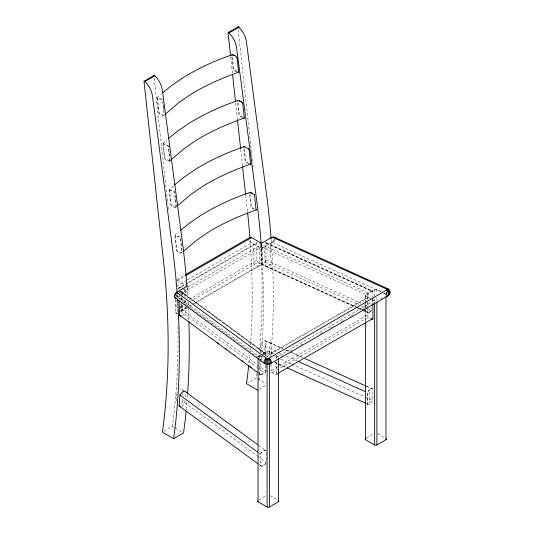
<?xml version="1.0" encoding="UTF-8"?>
<svg xmlns="http://www.w3.org/2000/svg" width="534" height="534" viewBox="0 0 534 534"><rect width="100%" height="100%" fill="white"/><g stroke="black" fill="none" stroke-linecap="round" stroke-linejoin="round"><path stroke-width="0.4" stroke-dasharray="2.67 2" d="M261.76 264.05L261.7 264.564L261.787 244.966L261.76 247.055M185.038 400.22L184.871 402.689A5.046 2.657 -56 0 1 181.366 406.16M185.258 396.922L185.538 392.81M263.723 354.956L264.47 346.259A5.053 2.737 -57.1 0 1 270.177 342.955L269.229 353.982A5.046 2.657 -56 0 1 266.246 357.199M163.845 431.399L172.335 426.499L174.111 411.767A760.696 439.195 60 0 0 177.915 325.546M256.981 373.059L256.387 377.972L247.896 382.871M258.977 380.255L259.397 376.951A776.57 448.353 60 0 0 260.839 362.533M274.256 239.205L272.887 242.75L270.958 243.05L261.446 248.537L251.541 242.816A3.204 1.849 60 0 1 249.578 240.38M177.201 297.658L177.789 296.837L187.294 291.35L187.294 287.612M164.432 114.83C163.684 115.845 159.472 114.022 159.019 112.36L157.51 97.889L162.276 99.564M170.82 160.107C169.598 162.643 165.139 160.253 164.425 158.438L162.883 144.267L163.284 143.553M170.099 160.741L168.484 145.882L163.297 143.546M169.512 189.784L171.02 204.255C171.421 205.87 176.16 208.167 176.434 206.558M157.29 98.069L158.725 112.661C159.125 114.183 163.858 116.619 164.125 114.943L162.583 100.772C160.634 96.354 152.177 100.425 161.135 94.224M169.719 161.141L168.243 146.363L167.669 145.628L163.21 143.766M173.129 186.119L169.178 190.217L170.72 204.555C171.434 206.371 175.9 208.767 177.114 206.231M176.013 207.259L174.471 192.293L169.285 189.964M175.018 235.754L176.454 250.346C176.854 251.868 181.593 254.304 181.854 252.629L180.312 238.464C178.363 234.039 169.905 238.111 178.863 231.91M273.408 241.041L270.958 243.05M162.99 143.846L166.835 140.001M386.543 295.536L386.229 295.776L386.229 292.038M265.425 246.241L265.138 246.454A1.589 0.995 -64.4 0 0 264.397 248.257L265.531 265.765A1.622 0.988 -63.1 0 0 266.746 266.446L270.164 264.47A1.595 0.975 -63.1 0 0 271.232 262.468L270.097 244.966A1.629 1.015 -64.3 0 0 268.849 244.272M371.938 291.103L368.967 293.286L262.034 244.699A1.602 0.808 -65.6 0 0 261.039 246.728L261.039 263.723A1.602 0.808 -65.6 0 0 262.034 264.303L265.004 262.127A1.602 0.808 -65.6 0 0 265.992 260.091L265.992 243.097A1.602 0.808 -65.6 0 0 265.004 242.516L371.938 291.103A1.602 0.808 -65.6 0 1 372.932 291.684L372.932 297.351M364.422 310.821L368.967 312.891L371.938 310.715L368.146 308.986M169.592 189.663L174.418 191.539M177.228 279.409L185.151 274.836M176.807 280.15A3.204 1.849 60 0 1 177.388 280.397L184.59 276.245M186.753 280.223L177.388 285.63L187.294 291.35M187.467 279.809L251.541 242.816M177.815 288.447L187.2 283.027M187.921 282.613L257.201 242.616M177.482 289.181L258.002 242.696M184.898 288.821L180.572 291.317A1.602 0.921 60 0 1 181.7 293.279L262.528 246.615A1.602 0.921 60 0 0 261.4 244.652L258.683 243.083M188.228 286.898L261.4 244.652M180.372 304.507L186.146 301.169M189.029 299.507L256.867 260.338L256.867 243.344A1.602 0.921 60 0 1 257.708 242.569M180.058 307.297L183.669 305.214M184.39 304.801L188.722 302.297M189.443 301.884L258.002 262.301L261.4 264.263A1.602 0.921 60 0 0 262.528 263.609L262.528 246.615M180.572 310.928L187.788 306.763M188.195 306.523L262.528 263.609M181.373 311.008L191.472 305.174M194.363 303.506L262.201 264.343M181.613 315.594L184.35 314.012A1.622 0.988 -63.1 0 0 185.431 312.003L185.211 307.03M260.138 355.497L258.049 356.705A1.602 0.921 0 0 0 257.635 357.119M262.922 353.888L267.107 351.479A1.602 0.921 0 0 1 269.37 351.479L273.555 353.895M365.59 322.042L365.59 294.614L374.648 289.388A1.602 0.921 0 0 1 376.911 289.388L381.089 291.798M271.399 353.027L367.619 297.478M271.065 355.384L271.065 353.762L368.42 297.558A1.602 0.921 60 0 0 367.292 298.212M276.725 358.648L276.725 357.032L372.952 301.476A1.602 0.921 60 0 0 372.111 299.728M281.251 356.378L282.68 355.557M290.536 351.018L291.964 350.197M300.535 345.251L302.678 344.009M320.527 333.703L323.384 332.055M330.526 327.929L332.669 326.695M341.239 321.748L344.096 320.1M350.518 316.388L353.374 314.74M361.945 309.793L364.802 308.145M371.23 304.433L374.087 302.785M380.515 299.073L384.8 296.597M371.791 310.641L368.373 312.617A1.609 0.928 -60 0 1 367.225 311.969M277.747 373.433L275.597 374.681L272.2 372.719A1.602 0.921 60 0 1 271.065 370.756L278.968 366.197M279.683 365.783L367.292 315.2L367.232 294.975A1.609 0.928 -60 0 1 368.373 293.012M272.2 372.719L368.42 317.163L371.818 319.125M276.398 374.755L277.834 373.927M259.117 389.346L266.192 385.261M258.743 500.091L266.406 495.665M366.291 438L373.954 433.575M179.13 292.372L180.646 291.684A1.602 1.028 -53.7 0 1 181.9 292.418L266.059 354.162L266.059 356.592M261.78 354.796L264.797 353.428A1.602 1.028 -53.7 0 1 266.059 354.162M259.764 361.872L259.764 374.014A1.602 1.028 -53.7 0 0 261.026 374.748L264.797 373.032A1.602 1.028 -53.7 0 0 266.059 371.157L266.059 365.49M183.316 293.647L183.616 293.52A1.589 0.995 -64.4 0 1 184.544 294.361L184.677 296.624M272.887 242.75L380.922 291.731M237.216 71.503L234.333 70.281L233.758 69.547L232.263 55.983M236.675 71.696L233.785 70.475L233.204 69.74L231.629 55.382M242.917 117.273L240.033 116.058L239.459 115.324L237.964 101.754M242.376 117.467L239.486 116.252L238.905 115.518L237.33 101.16M249.211 163.391L246.334 162.176L245.753 161.442L244.265 147.871M248.67 163.591L245.787 162.369L245.206 161.635L243.631 147.277M169.672 160.888L165.34 159.059L164.759 158.324L163.184 143.813M254.224 208.881L251.487 207.232L250.079 194.456M254.404 209.381L251.514 208.16L250.933 207.426L249.358 193.068M180.011 237.25L175.245 235.567L176.747 250.052C177.074 251.668 182.121 253.884 182.167 252.348L180.626 238.171L180.158 237.343M265.258 340.659L282.7 348.502M285.73 349.863L288.767 351.232M291.798 352.594L303.178 357.713M366.13 386.029L372.198 388.752M260.645 352.714L260.645 344.543A5.006 2.51 -65.8 0 1 265.565 340.899L283.013 348.742M286.044 350.11L289.081 351.472M289.835 351.813L302.731 357.613M366.437 386.269L372.505 388.999L372.505 400.433A5.006 2.51 -65.8 0 1 367.592 404.078L367.592 392.644A5.006 2.51 -65.8 0 1 372.505 388.999M260.645 344.543L277.333 352.046M278.094 352.387L283.4 354.776M286.438 356.145L297.812 361.258M265.565 340.899L265.565 352.333L271.632 355.063M274.67 356.432L277.7 357.793M280.737 359.155L291.357 363.934M292.111 364.275L364.168 396.682M364.922 397.022L372.505 400.433M262.167 356.665L260.645 355.984A5.006 2.51 -65.8 0 0 261.733 356.378M275.057 362.466L277.333 363.487M278.094 363.828L285.677 367.238M260.959 356.225L262.481 356.906M274.616 362.366L277.647 363.727M278.408 364.068L285.99 367.479M366.384 403.637L367.899 404.318M383.953 293.106L386.543 294.381A3.244 2.296 -45 0 0 387.27 294.047M265.705 242.389L372.639 290.977M265.992 243.097L372.932 291.684A1.609 0.928 -60 0 0 371.791 291.037M261.039 246.728L367.979 295.315L367.979 299.36M265.992 260.091L360.797 303.165M363.828 304.54L367.619 306.269M370.656 307.644L372.171 308.332M265.004 262.127L359.048 304.854M362.079 306.229L365.116 307.611M261.039 263.723L355.844 306.796M356.605 307.143L361.912 309.553M362.673 309.9L367.979 312.31A1.602 0.808 -65.6 0 0 368.967 312.891M262.034 264.303L357.593 307.724M358.354 308.065L363.661 310.481M261.333 264.437L355.377 307.163M358.407 308.545L361.445 309.92M362.206 310.267L368.273 313.024M383.879 293.406L385.969 294.614A1.602 0.921 0 0 1 386.222 295.729M371.163 299.14L365.59 295.923A1.602 0.921 0 0 1 365.59 294.614M371.864 299.541L374.648 301.149A1.602 0.921 0 0 0 375.782 301.423M177.388 280.397L187.294 286.117M276.332 355.497L278.428 356.705A1.602 0.921 0 0 1 278.841 357.119M259.444 358.815L262.922 360.824M377.611 433.575L385.274 438M257.788 378.78L266.206 383.639M172.335 426.499L174.438 427.714M175.139 428.114L182.147 432.166M270.064 495.665L277.727 500.091M181.533 291.664L265.685 353.408M180.646 291.684L264.797 353.428M175.613 295.282L259.764 357.019L259.764 361.064M182.141 301.663L191.492 308.518M192.16 309.012L262.942 360.937M181.9 304.56L181.9 309.413L256.707 364.295M257.375 364.782L266.059 371.157M180.646 311.295L256.781 367.152M257.455 367.646L264.797 373.032M259.023 373.279L261.026 374.748M175.613 299.327L175.613 312.27L177.615 313.745M175.98 313.031L177.315 314.012M258.796 373.787L260.131 374.768M182.501 389.52L183.843 390.501M258.69 445.409L266.339 451.023A5.006 3.211 -53.7 0 0 260.445 454.174L260.445 465.615A5.006 3.211 -53.7 0 0 266.339 463.412M259.103 453.192L260.445 454.174M182.902 398.798L182.902 401.248L256.68 455.375M257.348 455.862L266.065 462.264M258.836 464.426L260.846 465.902M174.431 191.546L174.892 192.367M238.191 29.504L251.594 152.857M251.688 153.685L252.228 158.658M252.315 159.486L252.495 161.141M252.942 165.28L253.123 166.935M230.621 56.724L232.417 73.265M235.654 103.042L237.363 118.755M240.687 149.36L242.489 165.9M245.633 194.85L246.528 203.12A764.341 441.291 60 0 1 247.522 211.918M175.239 195.524L175.579 198.675M175.666 199.462L176.434 206.545M163.324 104.417L163.578 106.78M163.664 107.568L164.178 112.294M154.139 78.031L167.809 203.875M168.17 207.185L168.444 209.668M178.93 299.16L178.843 297.652A1.629 1.015 -64.4 0 1 179.604 295.836M184.911 300.395L185.064 303.712M386.81 292.712L386.81 294.207M386.743 292.265L386.743 294.655M386.543 292.138L386.543 294.381M376.911 289.388L376.911 294.374M376.911 297.698L376.911 301.022M374.648 289.388L374.648 297.698M374.648 298.526L374.648 302.685M372.932 298.159L372.952 303.098M367.979 302.598L367.979 307.457M367.979 308.265L367.979 312.31M365.123 295.269L365.123 301.089M365.123 301.917L365.123 307.738M365.123 308.565L365.123 321.862M276.725 361.885L276.725 374.027A1.602 0.921 60 0 1 275.597 374.681M272.373 242.136L272.373 242.71M271.065 364.281L271.065 370.756M269.37 351.479L269.37 356.465M267.107 351.479L267.107 357.293M265.465 356.158L265.465 353.728A1.609 0.928 -60 0 0 264.323 353.081M265.465 365.056L265.465 370.723A1.609 0.928 -60 0 1 264.323 372.685L260.906 374.661A1.609 0.928 -60 0 1 259.764 374.014M261.446 244.058L261.446 248.537M185.044 297.017L185.044 291.35A1.602 0.921 60 0 0 183.91 289.395M185.044 300.255L185.044 303.492M185.044 306.73L185.044 308.345A1.602 0.921 60 0 1 183.91 308.999L180.512 307.037A1.602 0.921 60 0 1 180.218 306.823M182.902 392.263L182.902 389.813A5.006 3.211 -53.7 0 0 179.758 389.606M182.902 393.077L182.902 395.527M182.468 295.269C183.903 293.046 179.851 288.941 180.959 294.06M182.468 298.499L182.468 301.737M182.468 304.974L182.394 310.167L180.959 311.062L180.959 303.773M181.9 292.418L181.9 294.04M181.9 298.085L181.9 301.323M181.7 297.325L181.7 301.37M181.7 304.607L181.7 310.274A1.602 0.921 60 0 1 180.866 311.055M180.959 297.298L180.959 302.965M179.384 289.702L179.384 292.939M179.384 293.747L179.384 299.414M177.789 295.342L177.789 296.837M176.614 400.84L176.614 392.67A5.006 3.211 -53.7 0 1 177.014 392.016M176.04 299.721L176.04 307.003A1.602 0.921 60 0 0 176.881 308.752M179.384 288.086A1.602 0.921 60 0 1 180.512 287.432M254.665 244.619A1.602 0.921 60 0 0 253.53 245.273L253.53 262.267A1.602 0.921 60 0 0 254.665 264.23L258.055 266.192A1.602 0.921 60 0 0 259.19 265.538L259.19 248.544A1.602 0.921 60 0 0 258.055 246.581M260.452 454.174A5.053 2.917 -60 0 1 266.146 450.89L266.146 462.317A5.053 2.917 -60 0 1 260.452 465.608M259.764 357.019A1.602 1.028 -53.7 0 1 260.392 355.604M367.979 295.315A1.602 0.808 -65.6 0 1 368.967 293.286M259.918 356.278A1.615 0.934 -60 0 1 260.338 355.557M187.067 287.579A776.57 448.353 60 0 1 187.814 298.72M188.015 302.05A776.57 448.353 60 0 1 188.195 305.381M188.362 308.699A776.57 448.353 60 0 1 188.836 320.267M187.534 394.793A776.57 448.353 60 0 1 187.234 398.865M186.973 402.109A776.57 448.353 60 0 1 186.246 410.172M177.215 294.094A776.57 448.353 60 0 1 177.502 298.079M176.721 294.828A760.696 439.195 60 0 1 176.861 297.278M177.448 309.46A760.696 439.195 60 0 1 177.568 312.69M182.902 401.248A5.006 3.211 -53.7 0 1 180.365 403.991M274.95 239.372A3.184 1.315 -71.3 0 1 273.395 242.83M387.377 293.133A3.237 1.882 -59.7 0 1 386.229 294.141M175.432 283.187A3.204 1.849 60 0 1 175.205 282.426M265.565 352.333A5.006 2.51 -65.8 0 1 264.043 354.903M258.002 262.301A1.602 0.921 60 0 1 256.867 260.338M271.065 353.762A1.602 0.921 60 0 1 272.2 353.108M276.398 355.918A1.602 0.921 60 0 1 276.725 357.032M368.42 317.163A1.602 0.921 60 0 1 367.292 315.2M181.9 309.413A1.602 1.028 -53.7 0 1 180.966 311.102M176.867 313.011A1.602 1.028 -53.7 0 1 175.613 312.27M271.118 239.045A776.57 448.353 60 0 1 270.745 356.812M261.153 243.965A776.57 448.353 60 0 1 261.627 352.794M261.38 356.051A776.57 448.353 60 0 1 260.912 361.725M250.059 239.893A764.341 441.291 60 0 1 250.366 346.753M250.306 347.561A764.341 441.291 60 0 1 249.985 351.552M249.645 355.537A764.341 441.291 60 0 1 248.811 364.235M260.679 244.665A760.696 439.195 60 0 1 259.364 351.485M259.063 354.629A760.696 439.195 60 0 1 258.83 356.986M369.575 404.191L369.575 389.586A5.046 2.917 -60 0 0 367.272 392.497L367.272 403.938A5.046 2.917 -60 0 0 369.575 404.191"/><path stroke-width="0.8" d="M153.865 75.548L154.159 75.241L154.853 75.808A15.613 9.011 60 0 1 162.349 90.193L183.502 250.633L185.251 266.693A776.57 448.353 60 0 1 187.007 286.778M237.917 27.02L238.211 26.713L238.905 27.281A15.613 9.011 60 0 1 246.401 41.665L267.554 202.106L269.303 218.166A776.57 448.353 60 0 1 271.058 238.251M185.598 391.983L185.605 391.789A5.046 2.73 -57.1 0 0 179.898 395.08L179.17 405.98M177.101 292.498A776.57 448.353 60 0 0 175.346 272.413L173.597 256.347L152.444 95.906A15.613 9.011 60 0 0 144.948 81.522L143.98 81.075L162.476 251.647A764.341 441.291 60 0 1 162.429 432.213L173.65 438.694L175.346 425.478A776.57 448.353 60 0 0 177.555 298.873M249.351 238.264A3.204 1.849 60 0 1 251.541 237.59L261.446 243.31L270.958 237.817L273.375 237.637L386.229 288.907L386.743 290.029L269.109 358.16L267.694 358.501L266.279 358.16L177.268 292.725L177.789 291.611L187.294 286.117M231.629 55.216C232.731 54.208 236.148 56.03 237.003 57.478M237.33 100.986C238.431 99.985 241.849 101.807 242.703 103.249M244.252 117.934L242.71 103.262M243.624 147.11L244.091 146.817L248.423 148.646M250.579 163.918L250.126 164.205M272.887 237.523L273.308 236.969L274.009 237.363M244.245 117.941L243.824 118.081M177.789 291.611C175.626 292.292 172.702 296.564 175.713 297.845M165.119 114.336L178.71 102.655L189.744 95.065C205.109 85.413 221.837 78.151 238.912 72.13M171.367 159.593L184.41 148.432L195.444 140.836C210.81 131.184 227.537 123.928 244.619 117.907M177.668 205.71L190.711 194.55L201.739 186.96C217.104 177.301 233.832 170.046 250.913 164.025M183.396 251.501L196.439 240.34L207.472 232.751C222.838 223.099 239.566 215.843 256.647 209.815M162.963 92.629L171.267 85.827L182.968 77.784C198.448 68.158 215.135 60.542 232.383 54.708M168.664 138.406L176.968 131.604L188.676 123.561C203.935 114.069 220.368 106.52 237.376 100.732M174.351 185.058L183.269 177.722L194.97 169.678C210.443 160.053 227.13 152.437 244.385 146.603L244.645 146.623M180.692 230.314L188.996 223.512L200.704 215.469C216.177 205.844 232.864 198.227 250.112 192.394M175.339 293.613L177.268 292.725M256.113 210.009L254.444 194.656M177.201 292.425L176.367 292.519L177.468 291.851M144.434 81.068L154.339 75.347M230.534 55.896L228.018 32.601L238.391 26.82M144.948 81.522L154.853 75.808M228.485 32.541L228.999 32.995L238.905 27.281M185.872 274.423L249.939 237.43M185.311 275.831L251.541 237.59M270.604 363.607L387.931 295.869M278.161 373.193L372.952 318.471L372.952 303.906M173.65 438.694L183.556 432.974L185.251 419.764A776.57 448.353 60 0 0 186.172 410.973M257.635 500.905A1.602 0.921 0 0 0 258.049 501.8L267.107 507.026A1.602 0.921 0 0 0 269.37 507.026L278.428 501.8L278.428 358.841M365.59 322.516L365.59 439.709L374.648 444.942A1.602 0.921 0 0 0 376.911 444.942L385.969 439.709A1.602 0.921 0 0 0 386.382 438.821M270.958 237.817L273.408 236.996M176.367 292.519L177.268 292.125M238.264 72.344L238.585 71.856L237.003 57.485M232.644 54.728L234.806 55.643M239.065 100.813L241.949 102.027M250.373 192.414L252.535 193.328M305.007 358.634L365.683 385.928M298.573 361.598L365.316 391.616M287.192 367.919L365.316 403.057M387.851 288.747L274.529 237.263A3.251 1.342 -71.3 0 0 273.375 237.637M257.702 390.167L246.481 383.686A764.341 441.291 60 0 0 248.65 365.803M248.437 148.652L249.038 149.553M175.499 298.132L264.677 363.561A3.237 1.862 -60.3 0 0 265.692 363.641M217.612 342.901L218.947 343.876M225.628 348.775L226.963 349.757M233.638 354.656L234.973 355.637M241.655 360.537L242.99 361.518M249.672 366.417L251.007 367.399M179.618 315.214L257.762 372.545M185.585 391.782L257.348 444.428M179.965 395.127L257.768 452.205M179.297 406.074L257.768 463.646M254.438 194.65L249.825 192.607L249.358 193.068M249.044 149.567L250.579 163.738M232.51 74.093L235.474 101.387M237.45 119.583L240.6 148.532M242.576 166.728L245.54 194.022M179.023 300.669L179.731 315.294A1.595 0.975 -63.1 0 0 180.632 316.115M385.969 296.75L385.969 439.709M376.911 301.984L376.911 444.942M374.648 302.811L374.648 444.942M272.373 237.089L272.373 237.483M269.37 364.075L269.37 507.026M267.694 358.501L267.694 364.308M267.107 364.075L267.107 507.026M258.049 358.014L258.049 501.8M180.352 406.394A5.046 2.657 -56 0 1 179.184 405.96M188.889 321.915A776.57 448.353 60 0 1 187.594 393.972M386.229 290.543A3.204 1.969 56.6 0 1 388.558 293.66A3.204 1.969 56.6 0 1 387.437 296.036M269.109 358.16A3.204 1.722 63.1 0 1 271.212 361.812A3.204 1.722 63.1 0 1 269.657 363.667M274.79 237.55A3.184 1.315 -71.3 0 1 274.95 238.017M386.783 290.049A3.184 2.51 24.9 0 1 389.76 292.438A3.184 2.51 24.9 0 1 388.318 295.142M386.256 288.907A3.184 1.849 -59.7 0 1 388.445 289.582M386.783 289.435A3.184 2.51 -24.9 0 1 389.453 290.322A3.184 2.51 -24.9 0 1 389.446 292.932M268.802 364.195A3.244 0.688 81.2 0 1 268.428 364.068M268.215 358.461A3.244 0.688 81.2 0 1 268.989 361.778A3.244 0.688 81.2 0 1 268.802 364.268M268.695 358.274A3.244 1.322 71.6 0 1 270.304 362.192A3.244 1.322 71.6 0 1 269.116 363.901M264.677 363.561A3.184 1.829 -60.3 0 1 264.677 359.863A3.237 1.862 -60.3 0 1 266.279 358.16M176.747 298.386A3.251 2.29 -45.4 0 1 174.758 297.178A3.251 2.29 -45.4 0 1 175.499 294.361M389.613 293.647A3.184 2.603 0 0 0 389.099 290.489A3.244 2.65 0 0 0 386.81 289.728M389.339 290.83A3.184 2.249 -45 0 0 388.525 289.254A3.244 2.296 -45 0 0 386.543 289.148M387.27 295.689A3.244 2.296 45 0 0 388.525 295.429A3.184 2.249 45 0 0 388.525 291.731A3.244 2.296 45 0 0 386.543 290.236M175.499 294.434A3.251 2.29 -45.4 0 1 177.468 293.006M267.167 358.494A3.184 0.674 -81.2 0 0 266.406 361.752A3.184 0.674 -81.2 0 0 266.586 364.195A3.244 0.688 -81.2 0 0 266.96 364.068M266.279 363.901A3.244 1.322 -71.6 0 1 265.084 362.192A3.244 1.322 -71.6 0 1 266.693 358.274M278.428 500.491A1.602 0.921 0 0 1 278.428 501.8M372.952 318.471A1.602 0.921 60 0 1 371.818 319.125M365.59 439.709A1.602 0.921 0 0 1 365.59 438.401M261.153 243.965A776.57 448.353 60 0 0 259.397 223.879L257.655 207.819L236.495 47.379A15.613 9.011 60 0 0 228.999 32.995M247.609 212.719A764.341 441.291 60 0 1 249.939 238.237"/></g></svg>
